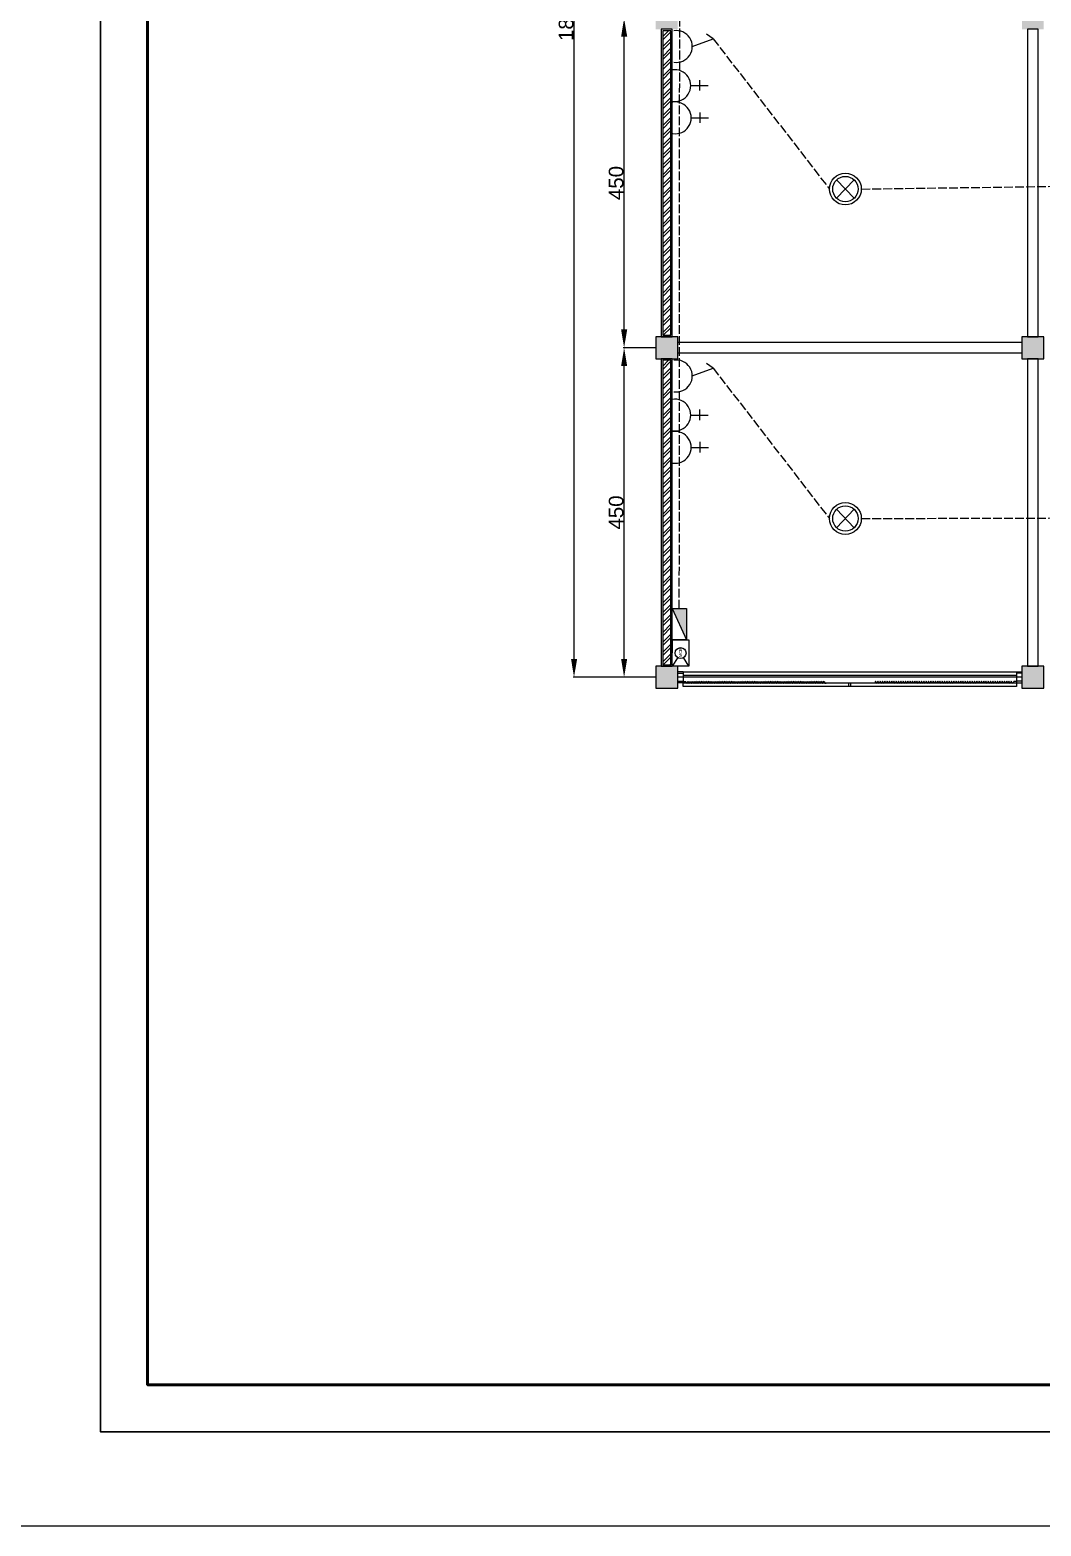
# Model space of a CAD drawing. Header units: centimetres. Extents: x 134057 to 145613, y 5028 to 39996.
# Drawn here: x 139513 to 140894, y 24699 to 26743 of the extents above; entities that cross this region are included whole.
import ezdxf

# ---------------------------------------------------------------- set-up
doc = ezdxf.new("R2010")
doc.units = ezdxf.units.CM
doc.header["$PDMODE"] = 2
doc.linetypes.add('ACAD_ISO02W100', pattern=[15, 12, -3])
doc.layers.add('dinding', color=151, linetype='Continuous')
doc.layers.add('kolom', color=141, linetype='Continuous')
for name, color, linetype, lineweight in [('dinding dalam', 101, 'Continuous', 25), ('Kertas', 252, 'Continuous', 20), ('Legenda', 252, 'Continuous', 20), ('pondasi', 131, 'Continuous', 18)]:
    doc.layers.add(name, color=color, linetype=linetype, lineweight=lineweight)
doc.styles.get("Standard").update_dxf_attribs({"font": 'arial.ttf'})
doc.dimstyles.new('ISO-25', dxfattribs={"dimtxt": 2.5, "dimasz": 2.5, "dimexe": 1.25, "dimexo": 0.625, "dimtad": 1, "dimtxsty": 'Standard', "dimcen": 2.5, "dimadec": 0, "dimazin": 0, "dimtfac": 1, "dimtmove": 0, "dimatfit": 3, "dimfxl": 1, "dimarcsym": 0})

# ---------------------------------------------------------------- blocks, each defined once
blk = doc.blocks.new('*D168')
at = {"layer": 'Defpoints', "color": 0, "transparency": 16777216}
for p in [(140324.7, 26758.4), (140368, 26758.4), (140368, 26308.4)]:
    blk.add_point(p, dxfattribs=at)
at = {"layer": 'dinding', "color": 0, "lineweight": -2, "transparency": 16777216}
for p, q in [((140367.3, 26758.4), (140323.5, 26758.4)), ((140324.7, 26333.4), (140324.7, 26733.4)), ((140367.3, 26308.4), (140323.5, 26308.4))]:
    blk.add_line(p, q, dxfattribs=at)
at = {"layer": 'dinding', "color": 0, "transparency": 16777216}
for points in [[(140320.6, 26733.4), (140328.9, 26733.4), (140324.7, 26758.4)], [(140320.6, 26333.4), (140328.9, 26333.4), (140324.7, 26308.4)]]:
    blk.add_solid(points, dxfattribs=at)
at = {"layer": 'dinding', "color": 0, "transparency": 16777216, "insert": (140313.9, 26533.4), "char_height": 20, "attachment_point": 5, "rotation": 90}
blk.add_mtext('450', dxfattribs=at)
blk = doc.blocks.new('*D169')
at = {"layer": 'Defpoints', "color": 0, "transparency": 16777216}
for p in [(140324.7, 26308.4), (140368, 26308.4), (140368, 25858.4)]:
    blk.add_point(p, dxfattribs=at)
at = {"layer": 'dinding', "color": 0, "lineweight": -2, "transparency": 16777216}
for p, q in [((140367.3, 26308.4), (140323.5, 26308.4)), ((140324.7, 25883.4), (140324.7, 26283.4)), ((140367.3, 25858.4), (140323.5, 25858.4))]:
    blk.add_line(p, q, dxfattribs=at)
at = {"layer": 'dinding', "color": 0, "transparency": 16777216}
for points in [[(140320.6, 26283.4), (140328.9, 26283.4), (140324.7, 26308.4)], [(140320.6, 25883.4), (140328.9, 25883.4), (140324.7, 25858.4)]]:
    blk.add_solid(points, dxfattribs=at)
at = {"layer": 'dinding', "color": 0, "transparency": 16777216, "insert": (140313.9, 26083.4), "char_height": 20, "attachment_point": 5, "rotation": 90}
blk.add_mtext('450', dxfattribs=at)
blk = doc.blocks.new('*D170')
at = {"layer": 'Defpoints', "color": 0, "transparency": 16777216}
for p in [(140256.3, 27658.4), (140368, 27658.4), (140368, 25858.4)]:
    blk.add_point(p, dxfattribs=at)
at = {"layer": 'dinding', "color": 0, "lineweight": -2, "transparency": 16777216}
for p, q in [((140367.3, 27658.4), (140255.1, 27658.4)), ((140256.3, 25883.4), (140256.3, 27633.4)), ((140367.3, 25858.4), (140255.1, 25858.4))]:
    blk.add_line(p, q, dxfattribs=at)
at = {"layer": 'dinding', "color": 0, "transparency": 16777216}
for points in [[(140252.2, 27633.4), (140260.5, 27633.4), (140256.3, 27658.4)], [(140252.2, 25883.4), (140260.5, 25883.4), (140256.3, 25858.4)]]:
    blk.add_solid(points, dxfattribs=at)
at = {"layer": 'dinding', "color": 0, "transparency": 16777216, "insert": (140245.5, 26758.4), "char_height": 20, "attachment_point": 5, "rotation": 90}
blk.add_mtext('1800', dxfattribs=at)

msp = doc.modelspace()

# ---------------------------------------------------------------- hatches: boundary and pattern name
at = {"layer": 'dinding', "true_color": 0x636466}
h = msp.add_hatch(color=251, dxfattribs=at)
h.dxf.hatch_style = 1
h.paths.add_polyline_path([(140397.956, 27673.437), (140367.956, 27673.437), (140367.956, 27643.437), (140397.956, 27643.437)])
h.paths.add_polyline_path([(140540.456, 27665.937), (140525.456, 27665.937), (140525.456, 27650.937), (140540.456, 27650.937)])
h.paths.add_polyline_path([(140390.456, 27465.937), (140375.456, 27465.937), (140375.456, 27450.937), (140390.456, 27450.937)])
h.paths.add_polyline_path([(140540.456, 27465.937), (140525.456, 27465.937), (140525.456, 27450.937), (140540.456, 27450.937)])
h.paths.add_polyline_path([(140897.956, 27673.437), (140867.956, 27673.437), (140867.956, 27643.437), (140897.956, 27643.437)])
h.paths.add_polyline_path([(141397.956, 27673.437), (141367.956, 27673.437), (141367.956, 27643.437), (141397.956, 27643.437)])
h.paths.add_polyline_path([(141897.956, 27673.437), (141867.956, 27673.437), (141867.956, 27643.437), (141897.956, 27643.437)])
h.paths.add_polyline_path([(142240.456, 27665.937), (142225.456, 27665.937), (142225.456, 27650.937), (142240.456, 27650.937)])
h.paths.add_polyline_path([(142397.956, 27673.437), (142367.956, 27673.437), (142367.956, 27643.437), (142397.956, 27643.437)])
h.paths.add_polyline_path([(142240.456, 27465.937), (142225.456, 27465.937), (142225.456, 27450.937), (142240.456, 27450.937)])
h.paths.add_polyline_path([(142390.456, 27465.937), (142375.456, 27465.937), (142375.456, 27450.937), (142390.456, 27450.937)])
h.paths.add_polyline_path([(142397.956, 27223.437), (142367.956, 27223.437), (142367.956, 27193.437), (142397.956, 27193.437)])
h.paths.add_polyline_path([(141897.956, 27223.437), (141867.956, 27223.437), (141867.956, 27193.437), (141897.956, 27193.437)])
h.paths.add_polyline_path([(141397.956, 27223.437), (141367.956, 27223.437), (141367.956, 27193.437), (141397.956, 27193.437)])
h.paths.add_polyline_path([(140897.956, 27223.437), (140867.956, 27223.437), (140867.956, 27193.437), (140897.956, 27193.437)])
h.paths.add_polyline_path([(140397.956, 27223.437), (140367.956, 27223.437), (140367.956, 27193.437), (140397.956, 27193.437)])
h.paths.add_polyline_path([(140397.956, 26773.437), (140367.956, 26773.437), (140367.956, 26743.437), (140397.956, 26743.437)])
h.paths.add_polyline_path([(140897.956, 26773.437), (140867.956, 26773.437), (140867.956, 26743.437), (140897.956, 26743.437)])
h.paths.add_polyline_path([(141397.956, 26773.437), (141367.956, 26773.437), (141367.956, 26743.437), (141397.956, 26743.437)])
h.paths.add_polyline_path([(141897.956, 26773.437), (141867.956, 26773.437), (141867.956, 26743.437), (141897.956, 26743.437)])
h.paths.add_polyline_path([(142397.956, 26773.437), (142367.956, 26773.437), (142367.956, 26743.437), (142397.956, 26743.437)])
h.paths.add_polyline_path([(142397.956, 26323.437), (142367.956, 26323.437), (142367.956, 26293.437), (142397.956, 26293.437)])
h.paths.add_polyline_path([(141897.956, 26323.437), (141867.956, 26323.437), (141867.956, 26293.437), (141897.956, 26293.437)])
h.paths.add_polyline_path([(141397.956, 26323.437), (141367.956, 26323.437), (141367.956, 26293.437), (141397.956, 26293.437)])
h.paths.add_polyline_path([(140897.956, 26323.437), (140867.956, 26323.437), (140867.956, 26293.437), (140897.956, 26293.437)])
h.paths.add_polyline_path([(140397.956, 26323.437), (140367.956, 26323.437), (140367.956, 26293.437), (140397.956, 26293.437)])
h.paths.add_polyline_path([(140397.956, 25858.437), (140367.956, 25858.437), (140367.956, 25843.437), (140397.956, 25843.437)])
h.paths.add_polyline_path([(140397.956, 25873.437), (140367.956, 25873.437), (140367.956, 25858.437), (140397.956, 25858.437)])
h.paths.add_polyline_path([(140897.956, 25858.437), (140867.956, 25858.437), (140867.956, 25843.437), (140897.956, 25843.437)])
h.paths.add_polyline_path([(140897.956, 25873.437), (140867.956, 25873.437), (140867.956, 25858.437), (140897.956, 25858.437)])
h.paths.add_polyline_path([(141397.956, 25858.437), (141367.956, 25858.437), (141367.956, 25843.437), (141397.956, 25843.437)])
h.paths.add_polyline_path([(141397.956, 25873.437), (141367.956, 25873.437), (141367.956, 25858.437), (141397.956, 25858.437)])
h.paths.add_polyline_path([(141897.956, 25858.437), (141867.956, 25858.437), (141867.956, 25843.437), (141897.956, 25843.437)])
h.paths.add_polyline_path([(141897.956, 25873.437), (141867.956, 25873.437), (141867.956, 25858.437), (141897.956, 25858.437)])
h.paths.add_polyline_path([(142397.956, 25858.437), (142367.956, 25858.437), (142367.956, 25843.437), (142397.956, 25843.437)])
h.paths.add_polyline_path([(142397.956, 25873.437), (142367.956, 25873.437), (142367.956, 25858.437), (142397.956, 25858.437)])
h = msp.add_hatch(dxfattribs=at)
h.set_pattern_fill('ANSI32', color=251)
h.set_pattern_definition([(45, (-2186.864, -12068.59), (-6.7351921, 6.7351921), []), (45, (-2182.374, -12068.59), (-6.7351921, 6.7351921), [])])
h.paths.add_polyline_path([(140388.456, 26741.437), (140377.456, 26741.437), (140377.456, 26325.437), (140388.456, 26325.437)])
h = msp.add_hatch(dxfattribs=at)
h.set_pattern_fill('ANSI32', color=251)
h.set_pattern_definition([(45, (-2186.864, -12518.59), (-6.7351921, 6.7351921), []), (45, (-2182.374, -12518.59), (-6.7351921, 6.7351921), [])])
h.paths.add_polyline_path([(140388.456, 26291.437), (140377.456, 26291.437), (140377.456, 25875.437), (140388.456, 25875.437)])
at = {"layer": 'dinding'}
h = msp.add_hatch(color=256, dxfattribs=at)
h.dxf.hatch_style = 1
h.paths.add_polyline_path([(140409.747, 25909.575), (140409.747, 25952.246), (140390.423, 25952.246)])

# ---------------------------------------------------------------- linework, layer by layer
at = {"layer": 'dinding', "linetype": 'ACAD_ISO02W100'}
for p, q in [((140400.085, 25952.246), (140401.101, 27427.025)), ((140446.285, 26730.531), (140605.168, 26525.18)), ((140648.694, 26525.18), (141125.879, 26531.924)), ((140446.285, 26280.531), (140605.168, 26075.18)), ((140648.694, 26075.18), (141126.652, 26076.474))]:
    msp.add_line(p, q, dxfattribs=at)
at = {"layer": 'dinding'}
for p, q in [((140427.575, 26673.914), (140427.575, 26659.566)), ((140415.646, 26666.452), (140439.504, 26666.452)), ((140428.233, 26629.841), (140428.233, 26615.493)), ((140416.304, 26622.379), (140440.162, 26622.379)), ((140638.895, 26537.728), (140614.967, 26512.631)), ((140614.967, 26537.728), (140638.895, 26512.631)), ((140427.575, 26223.914), (140427.575, 26209.566)), ((140415.646, 26216.452), (140439.504, 26216.452)), ((140428.233, 26179.841), (140428.233, 26165.493)), ((140416.304, 26172.379), (140440.162, 26172.379)), ((140638.895, 26087.728), (140614.967, 26062.631)), ((140614.967, 26087.728), (140638.895, 26062.631)), ((140390.423, 25952.246), (140409.747, 25909.575)), ((140367.956, 25873.437), (140367.956, 25858.437)), ((140397.921, 25885.201), (140390.456, 25873.437)), ((140413.127, 25873.32), (140405.784, 25885.16)), ((140867.956, 25858.437), (140397.956, 25858.437))]:
    msp.add_line(p, q, dxfattribs=at)
at = {"layer": 'dinding', "ltscale": 2000}
for p, q in [((140405.456, 25865.937), (140397.956, 25865.937)), ((140405.456, 25850.937), (140397.956, 25850.937)), ((140860.456, 25865.937), (140867.956, 25865.937)), ((140860.456, 25850.937), (140867.956, 25850.937))]:
    msp.add_line(p, q, dxfattribs=at)
at = {"layer": 'dinding'}
for points in [[(140390.456, 26323.437), (140390.456, 26743.437), (140375.456, 26743.437), (140375.456, 26323.437)], [(140388.456, 26325.437), (140388.456, 26741.437), (140377.456, 26741.437), (140377.456, 26325.437)], [(140890.456, 26323.437), (140890.456, 26743.437), (140875.456, 26743.437), (140875.456, 26323.437)], [(140397.956, 26315.937), (140867.956, 26315.937), (140867.956, 26300.937), (140397.956, 26300.937)], [(140390.456, 25873.437), (140390.456, 26293.437), (140375.456, 26293.437), (140375.456, 25873.437)], [(140388.456, 25875.437), (140388.456, 26291.437), (140377.456, 26291.437), (140377.456, 25875.437)], [(140890.456, 25873.437), (140890.456, 26293.437), (140875.456, 26293.437), (140875.456, 25873.437)], [(140409.747, 25952.246), (140409.747, 25909.575), (140390.423, 25909.575), (140390.423, 25952.246)], [(140413.127, 25873.32), (140390.456, 25873.437), (140390.642, 25909.574), (140413.313, 25909.457)]]:
    msp.add_lwpolyline(points, close=True, dxfattribs=at)
for points in [[(140417.849, 26719.872), (140446.285, 26730.531), (140437.066, 26736.834)], [(140417.849, 26269.872), (140446.285, 26280.531), (140437.066, 26286.834)]]:
    msp.add_lwpolyline(points, dxfattribs=at)
for centre, radius in [((140626.931, 26525.18), 21.763), ((140626.931, 26525.18), 17.338), ((140626.931, 26075.18), 21.763), ((140626.931, 26075.18), 17.338), ((140401.885, 25891.447), 7.398)]:
    msp.add_circle(centre, radius, dxfattribs=at)
for centre in [(140396.127, 26719.872), (140393.924, 26666.452), (140394.582, 26622.379), (140396.127, 26269.872), (140393.924, 26216.452), (140394.582, 26172.379)]:
    msp.add_arc(centre, 21.722, 260.755174, 99.244826, dxfattribs=at)
at = {"layer": 'dinding dalam', "ltscale": 2000}
for p, q in [((140397.956, 25863.937), (140405.456, 25863.937)), ((140397.956, 25852.937), (140405.456, 25852.937)), ((140867.956, 25863.937), (140860.456, 25863.937)), ((140867.956, 25852.937), (140860.456, 25852.937))]:
    msp.add_line(p, q, dxfattribs=at)
at = {"layer": 'Kertas'}
msp.add_lwpolyline([(139416.657, 28519.471), (144754.972, 28519.471), (144754.972, 24699.039), (139416.657, 24699.039)], close=True, dxfattribs=at)
at = {"layer": 'kolom'}
for points in [[(140367.956, 26293.437), (140397.956, 26293.437), (140397.956, 26323.437), (140367.956, 26323.437)], [(140867.956, 26293.437), (140897.956, 26293.437), (140897.956, 26323.437), (140867.956, 26323.437)], [(140867.956, 25843.437), (140897.956, 25843.437), (140897.956, 25873.437), (140867.956, 25873.437)]]:
    msp.add_lwpolyline(points, close=True, dxfattribs=at)
msp.add_lwpolyline([(140367.956, 25873.437), (140367.956, 25843.437), (140397.956, 25843.437), (140397.956, 25873.437), (140367.956, 25873.437)], dxfattribs=at)
at = {"layer": 'Legenda', "color": 5, "lineweight": 30}
msp.add_lwpolyline([(139609.608, 28326.52), (144626.338, 28326.52), (144626.338, 24827.673), (139609.608, 24827.673)], close=True, dxfattribs=at)
at = {"layer": 'Legenda', "color": 1, "lineweight": 50}
msp.add_lwpolyline([(139673.925, 28262.203), (143725.899, 28262.203), (143725.899, 24891.99), (139673.925, 24891.99)], close=True, dxfattribs=at)
at = {"layer": 'pondasi', "color": 140}
for p, q in [((140405.456, 25865.937), (140405.456, 25850.937)), ((140405.456, 25865.937), (140860.456, 25865.937)), ((140405.456, 25865.937), (140405.456, 25850.937)), ((140405.456, 25865.937), (140405.456, 25850.937)), ((140860.456, 25860.937), (140405.456, 25860.937)), ((140405.456, 25850.937), (140405.456, 25852.937)), ((140405.456, 25845.937), (140405.456, 25850.937)), ((140405.456, 25850.937), (140860.456, 25850.937)), ((140631.456, 25845.937), (140631.456, 25850.937)), ((140634.456, 25845.937), (140634.456, 25850.937)), ((140860.456, 25865.937), (140860.456, 25850.937)), ((140860.456, 25865.937), (140860.456, 25850.937)), ((140860.456, 25850.937), (140860.456, 25845.937)), ((140860.456, 25845.937), (140405.456, 25845.937))]:
    msp.add_line(p, q, dxfattribs=at)
for points in [[(140405.456, 25852.372), (140409.134, 25852.372), (140410.298, 25849.765), (140412.412, 25852.937), (140413.439, 25849.765), (140415.553, 25852.937), (140416.58, 25849.765), (140418.695, 25852.937), (140419.722, 25849.765), (140421.836, 25852.937), (140422.863, 25849.765), (140424.978, 25852.937), (140426.004, 25849.765), (140428.119, 25852.937), (140429.146, 25849.765), (140431.26, 25852.937), (140432.287, 25849.765), (140434.402, 25852.937), (140435.428, 25849.765), (140437.543, 25852.937), (140438.57, 25849.765), (140440.684, 25852.937), (140441.711, 25849.765), (140443.826, 25852.937), (140444.853, 25849.765), (140446.967, 25852.937), (140447.994, 25849.765), (140450.108, 25852.937), (140451.135, 25849.765), (140453.25, 25852.937), (140454.277, 25849.765), (140456.391, 25852.937), (140457.418, 25849.765), (140459.532, 25852.937), (140460.559, 25849.765), (140462.674, 25852.937), (140463.701, 25849.765), (140465.815, 25852.937), (140466.842, 25849.765), (140468.957, 25852.937), (140469.983, 25849.765), (140472.098, 25852.937), (140473.125, 25849.765), (140475.239, 25852.937), (140476.266, 25849.765), (140478.381, 25852.937), (140479.407, 25849.765), (140481.522, 25852.937), (140482.549, 25849.765), (140484.663, 25852.937), (140485.69, 25849.765), (140487.805, 25852.937), (140488.832, 25849.765), (140490.946, 25852.937), (140491.973, 25849.765), (140494.087, 25852.937), (140495.114, 25849.765), (140497.229, 25852.937), (140498.256, 25849.765), (140500.37, 25852.937), (140501.397, 25849.765), (140503.511, 25852.937), (140504.538, 25849.765), (140506.653, 25852.937), (140507.68, 25849.765), (140509.794, 25852.937), (140510.821, 25849.765), (140512.935, 25852.937), (140513.962, 25849.765), (140516.077, 25852.937), (140517.104, 25849.765), (140519.218, 25852.937), (140520.245, 25849.765), (140522.36, 25852.937), (140523.386, 25849.765), (140525.501, 25852.937), (140526.528, 25849.765), (140528.642, 25852.937), (140529.669, 25849.765), (140531.784, 25852.937), (140532.81, 25849.765), (140534.925, 25852.937), (140535.952, 25849.765), (140538.066, 25852.937), (140539.093, 25849.765), (140541.208, 25852.937), (140542.235, 25849.765), (140544.349, 25852.937), (140545.376, 25849.765), (140547.49, 25852.937), (140548.517, 25849.765), (140550.632, 25852.937), (140551.659, 25849.765), (140553.773, 25852.937), (140554.8, 25849.765), (140556.914, 25852.937), (140557.941, 25849.765), (140560.056, 25852.937), (140561.083, 25849.765), (140563.197, 25852.937), (140564.224, 25849.765), (140566.339, 25852.937), (140567.365, 25849.765), (140569.48, 25852.937), (140570.507, 25849.765), (140572.621, 25852.937), (140573.648, 25849.765), (140575.763, 25852.937), (140576.789, 25849.765), (140578.904, 25852.937), (140579.931, 25849.765), (140582.045, 25852.937), (140583.072, 25849.765), (140585.187, 25852.937), (140586.214, 25849.765), (140588.328, 25852.937), (140589.355, 25849.765), (140591.469, 25852.937), (140592.496, 25849.765), (140594.611, 25852.937), (140595.638, 25849.765), (140597.752, 25852.937), (140598.915, 25850.33), (140600.81, 25850.33)], [(140860.456, 25852.372), (140856.778, 25852.372), (140855.614, 25849.765), (140853.5, 25852.937), (140852.473, 25849.765), (140850.358, 25852.937), (140849.332, 25849.765), (140847.217, 25852.937), (140846.19, 25849.765), (140844.076, 25852.937), (140843.049, 25849.765), (140840.934, 25852.937), (140839.908, 25849.765), (140837.793, 25852.937), (140836.766, 25849.765), (140834.652, 25852.937), (140833.625, 25849.765), (140831.51, 25852.937), (140830.483, 25849.765), (140828.369, 25852.937), (140827.342, 25849.765), (140825.228, 25852.937), (140824.201, 25849.765), (140822.086, 25852.937), (140821.059, 25849.765), (140818.945, 25852.937), (140817.918, 25849.765), (140815.804, 25852.937), (140814.777, 25849.765), (140812.662, 25852.937), (140811.635, 25849.765), (140809.521, 25852.937), (140808.494, 25849.765), (140806.38, 25852.937), (140805.353, 25849.765), (140803.238, 25852.937), (140802.211, 25849.765), (140800.097, 25852.937), (140799.07, 25849.765), (140796.955, 25852.937), (140795.929, 25849.765), (140793.814, 25852.937), (140792.787, 25849.765), (140790.673, 25852.937), (140789.646, 25849.765), (140787.531, 25852.937), (140786.504, 25849.765), (140784.39, 25852.937), (140783.363, 25849.765), (140781.249, 25852.937), (140780.222, 25849.765), (140778.107, 25852.937), (140777.08, 25849.765), (140774.966, 25852.937), (140773.939, 25849.765), (140771.825, 25852.937), (140770.798, 25849.765), (140768.683, 25852.937), (140767.656, 25849.765), (140765.542, 25852.937), (140764.515, 25849.765), (140762.401, 25852.937), (140761.374, 25849.765), (140759.259, 25852.937), (140758.232, 25849.765), (140756.118, 25852.937), (140755.091, 25849.765), (140752.976, 25852.937), (140751.95, 25849.765), (140749.835, 25852.937), (140748.808, 25849.765), (140746.694, 25852.937), (140745.667, 25849.765), (140743.552, 25852.937), (140742.526, 25849.765), (140740.411, 25852.937), (140739.384, 25849.765), (140737.27, 25852.937), (140736.243, 25849.765), (140734.128, 25852.937), (140733.101, 25849.765), (140730.987, 25852.937), (140729.96, 25849.765), (140727.846, 25852.937), (140726.819, 25849.765), (140724.704, 25852.937), (140723.677, 25849.765), (140721.563, 25852.937), (140720.536, 25849.765), (140718.422, 25852.937), (140717.395, 25849.765), (140715.28, 25852.937), (140714.253, 25849.765), (140712.139, 25852.937), (140711.112, 25849.765), (140708.997, 25852.937), (140707.971, 25849.765), (140705.856, 25852.937), (140704.829, 25849.765), (140702.715, 25852.937), (140701.688, 25849.765), (140699.573, 25852.937), (140698.547, 25849.765), (140696.432, 25852.937), (140695.405, 25849.765), (140693.291, 25852.937), (140692.264, 25849.765), (140690.149, 25852.937), (140689.122, 25849.765), (140687.008, 25852.937), (140685.981, 25849.765), (140683.867, 25852.937), (140682.84, 25849.765), (140680.725, 25852.937), (140679.698, 25849.765), (140677.584, 25852.937), (140676.557, 25849.765), (140674.443, 25852.937), (140673.416, 25849.765), (140671.301, 25852.937), (140670.274, 25849.765), (140668.16, 25852.937), (140666.997, 25850.33), (140665.102, 25850.33)]]:
    msp.add_lwpolyline(points, dxfattribs=at)

# ---------------------------------------------------------------- texts
at = {"layer": 'dinding', "insert": (140399.695, 25885.985), "char_height": 3.8947, "attachment_point": 1, "rotation": 90}
msp.add_mtext_dynamic_manual_height_columns('MCB', width=454.59463, gutter_width=1491.144, heights=[0], dxfattribs=at)

# ---------------------------------------------------------------- dimensions: what is measured, and where the dimension line sits
at = {"layer": 'dinding'}
for base, p1, p2, picture, middle in [((140256.336, 27658.437), (140367.956, 25858.437), (140367.956, 27658.437), '*D170', (140245.5, 26758.437)), ((140324.741, 26758.437), (140367.956, 26308.437), (140367.956, 26758.437), '*D168', (140313.904, 26533.437)), ((140324.741, 26308.437), (140367.956, 25858.437), (140367.956, 26308.437), '*D169', (140313.904, 26083.437))]:
    dim = msp.add_linear_dim(base=base, p1=p1, p2=p2, angle=90, dimstyle='ISO-25', override={"dimtxt": 20, "dimasz": 25}, dxfattribs=at)
    dim.commit()
    dim.dimension.update_dxf_attribs({"geometry": picture, "text_midpoint": middle})

doc.saveas('drawing.dxf')
